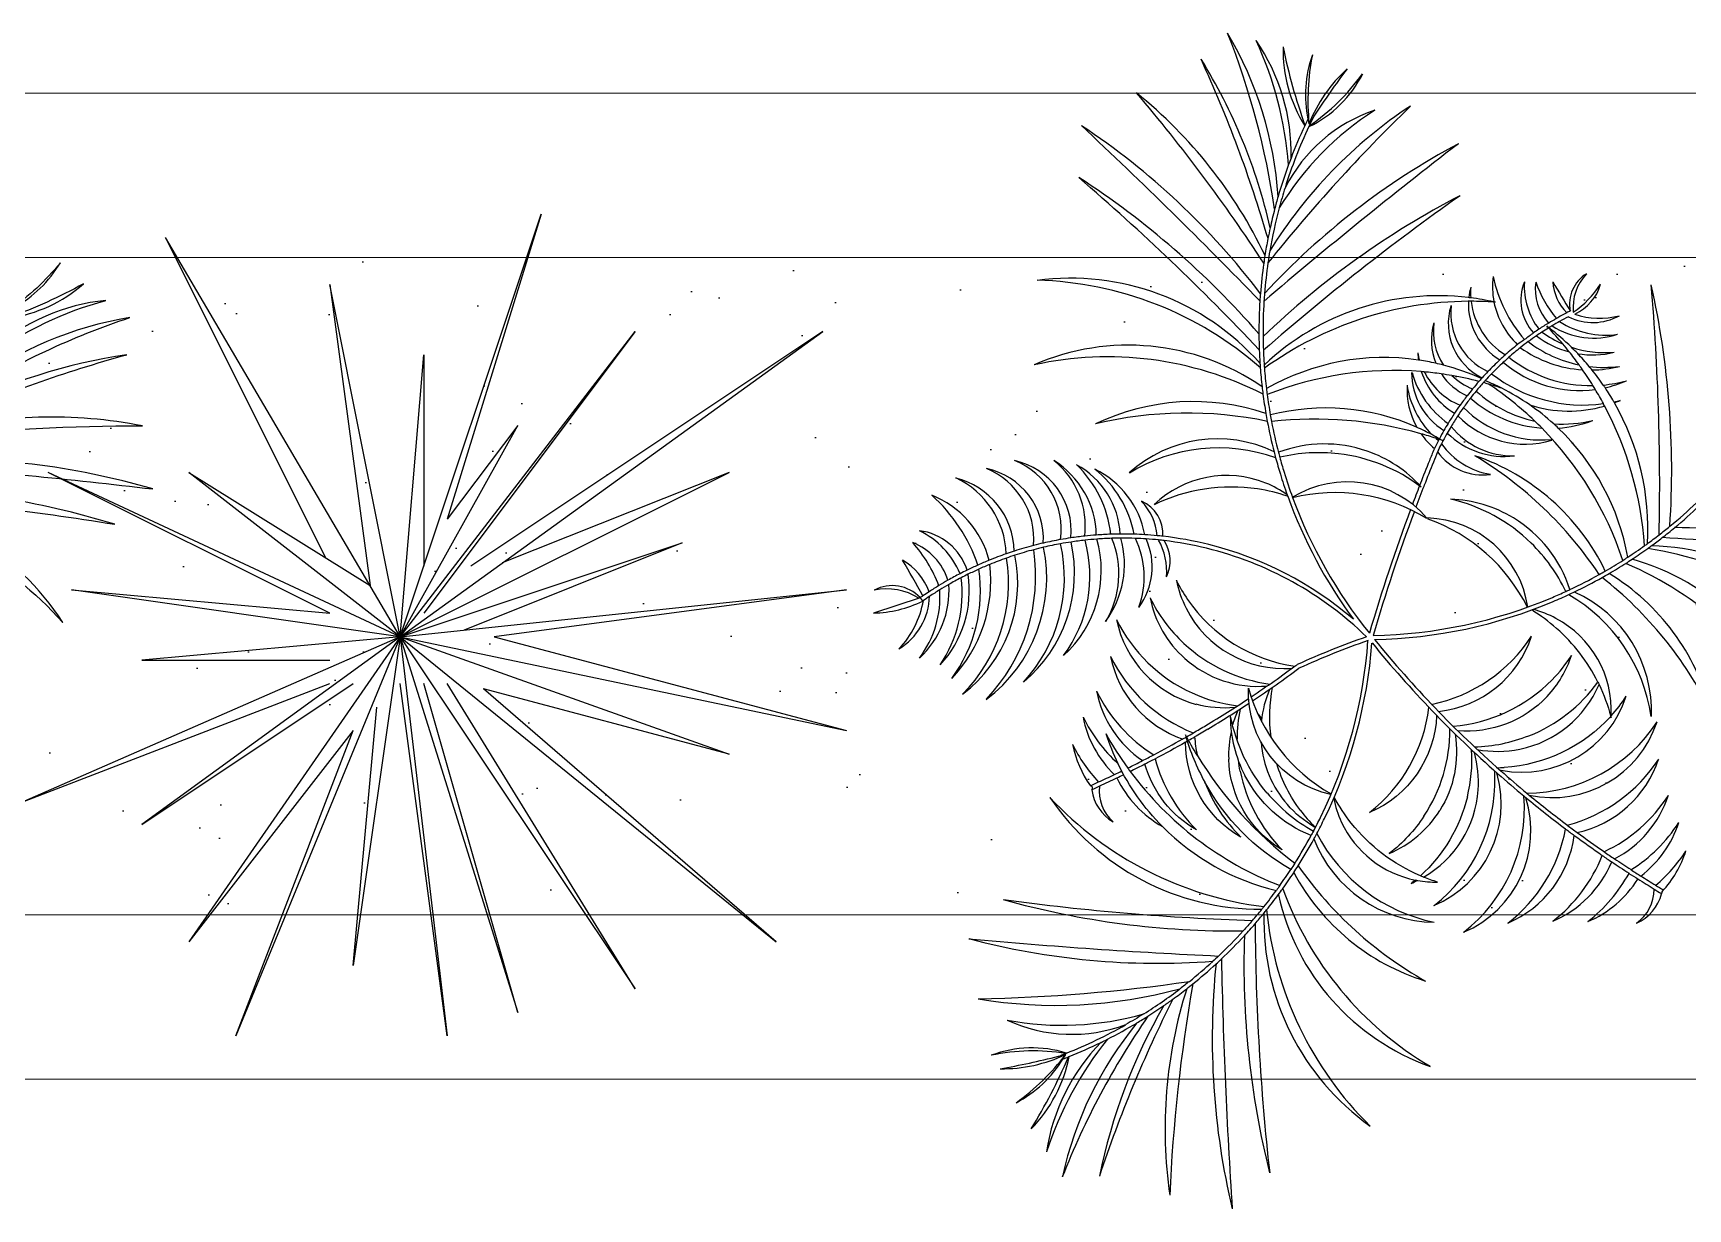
# Model space of a CAD drawing. Header units: millimetres. Extents: x 224.49 to 232.8, y 170.44 to 178.39.
# Drawn here: x 226.466 to 227.473, y 171.858 to 172.573 of the extents above; entities that cross this region are included whole.
import ezdxf

# ---------------------------------------------------------------- set-up
doc = ezdxf.new("R2010")
doc.units = ezdxf.units.MM
doc.layers.add('PRATO_erba', color=7, linetype='Continuous', true_color=0xa1c4ab)
doc.layers.add('PROIEZIONI', color=145, linetype='Continuous', lineweight=13)
doc.layers.add('VEGETAZIONE', color=94, linetype='Continuous')

msp = doc.modelspace()

# ---------------------------------------------------------------- hatches: boundary and pattern name
at = {"layer": 'PRATO_erba'}
h = msp.add_hatch(dxfattribs=at)
h.set_pattern_fill('AR-SAND', color=256, scale=0.003, angle=-90, style=0)
h.set_pattern_definition([(307.5, (224.75707, 172.43687), (0.146824, 0.0048), [0, -0.115824, 0, -0.12954, 0, -0.123825]), (277.5, (224.75707, 172.43687), (0.2150475, -0.134857), [0, -0.062484, 0, -0.104394, 0, -0.040005]), (237.5, (224.75707, 172.5306), (0.000431, -0.2372977), [0, -0.0381, 0, -0.13716, 0, -0.17907]), (227.5, (224.75707, 172.5306), (0.066879, -0.229067), [0, -0.01905, 0, -0.089916, 0, -0.10287])])
h.paths.add_polyline_path([(229.7871, 172.0369), (229.7871, 172.4369), (224.7571, 172.4369), (224.7571, 172.0369)])

# ---------------------------------------------------------------- linework, layer by layer
at = {"layer": 'PROIEZIONI'}
for p, q in [((224.6571, 172.5369), (229.8871, 172.5369)), ((224.7571, 172.4369), (229.7871, 172.4369)), ((224.7571, 172.0369), (229.7871, 172.0369)), ((224.6571, 171.9369), (229.8871, 171.9369))]:
    msp.add_line(p, q, dxfattribs=at)
at = {"layer": 'VEGETAZIONE'}
for p, q in [((226.6894, 172.2061), (226.7751, 172.4633)), ((226.7751, 172.4633), (226.7179, 172.2776)), ((226.6894, 172.2061), (226.5465, 172.449)), ((226.5465, 172.449), (226.6439, 172.2542)), ((226.6894, 172.2061), (226.6465, 172.4204)), ((226.6465, 172.4204), (226.6711, 172.2372)), ((226.6894, 172.2061), (226.9465, 172.3919)), ((226.6894, 172.2061), (226.8322, 172.3919)), ((226.8322, 172.3919), (226.7037, 172.2204)), ((226.9465, 172.3919), (226.7322, 172.249)), ((226.6894, 172.2061), (226.7037, 172.3776)), ((226.7037, 172.3776), (226.7037, 172.249)), ((226.6894, 172.2061), (226.7608, 172.3347)), ((226.7608, 172.3347), (226.7179, 172.2776)), ((227.3183, 172.3203), (227.3183, 172.3203)), ((227.3237, 172.3254), (227.3236, 172.3252)), ((226.6894, 172.2061), (226.4751, 172.3061)), ((226.4751, 172.3061), (226.4751, 172.3061)), ((226.6465, 172.2204), (226.4751, 172.3061)), ((226.6894, 172.2061), (226.5608, 172.3061)), ((226.5608, 172.3061), (226.6711, 172.2372)), ((226.6894, 172.2061), (226.8894, 172.3061)), ((226.8894, 172.3061), (226.7514, 172.251)), ((227.3099, 172.2992), (227.3098, 172.2988)), ((227.3123, 172.2983), (227.3121, 172.2979)), ((227.3142, 172.2783), (227.3147, 172.2777)), ((226.6894, 172.2061), (226.8608, 172.2633)), ((226.8608, 172.2633), (226.7282, 172.2102)), ((226.6894, 172.2061), (226.4893, 172.2347)), ((226.4893, 172.2347), (226.6465, 172.2204)), ((226.6894, 172.2061), (226.9608, 172.2347)), ((226.9608, 172.2347), (226.7465, 172.2061)), ((227.0056, 172.2298), (226.9773, 172.2205)), ((226.6894, 172.2061), (226.4608, 172.1061)), ((226.6894, 172.2061), (226.5322, 172.1918)), ((226.6894, 172.2061), (226.5322, 172.0918)), ((226.6894, 172.2061), (226.5608, 172.0204)), ((226.6894, 172.2061), (226.5894, 171.9632)), ((226.6894, 172.2061), (226.6608, 172.0061)), ((226.6894, 172.2061), (226.918, 172.0204)), ((226.6894, 172.2061), (226.8894, 172.1347)), ((226.6894, 172.2061), (226.7608, 171.9775)), ((226.6894, 172.2061), (226.9608, 172.149)), ((226.6894, 172.2061), (226.8322, 171.9918)), ((226.6894, 172.2061), (226.7179, 171.9632)), ((226.7465, 172.2061), (226.9608, 172.149)), ((226.5322, 172.1918), (226.6465, 172.1918)), ((227.2347, 172.189), (227.2349, 172.1891)), ((226.4608, 172.1061), (226.6465, 172.1776)), ((226.5322, 172.0918), (226.6608, 172.1776)), ((226.7179, 171.9632), (226.6894, 172.1776)), ((226.7608, 171.9775), (226.7037, 172.1776)), ((226.8322, 171.9918), (226.7179, 172.1776)), ((226.8894, 172.1347), (226.74, 172.1745)), ((226.918, 172.0204), (226.74, 172.1745)), ((226.6608, 172.0061), (226.6751, 172.1633)), ((226.6608, 172.149), (226.5608, 172.0204)), ((226.5894, 171.9632), (226.6608, 172.149))]:
    msp.add_line(p, q, dxfattribs=at)
for points in [[(226.4544, 172.4065, 0.137026), (226.4826, 172.4337, -0.07322), (226.4517, 172.4051, 0.11371)], [(226.4515, 172.4, 0.144632), (226.4966, 172.4208, -0.03724), (226.4516, 172.4004, 0.005673)], [(226.4397, 172.3772, -0.090095), (226.5102, 172.4107, 0.156383), (226.4418, 172.381, 0.018041)], [(226.4244, 172.3534, -0.057239), (226.5248, 172.4003, 0.118477), (226.4289, 172.3599, 0.017265)], [(226.4133, 172.3387, -0.036883), (226.5231, 172.3777, 0.081452), (226.4174, 172.344, 0.009879)], [(226.4034, 172.3271, -0.031946), (226.5326, 172.3344, 0.11194), (226.4065, 172.3307, 0.008888)], [(226.3873, 172.3106, -0.011876), (226.5388, 172.296, 0.083846), (226.3905, 172.3137, 0.015718)], [(226.3648, 172.2913, -0.026555), (226.5157, 172.2745, 0.070199), (226.3724, 172.2973, 0.016905)], [(226.356, 172.2847, -0.175168), (226.484, 172.2148, 0.249628), (226.3582, 172.2862, 0.007062)], [(227.3298, 172.1517, 0.179749), (227.39, 172.1799, -0.347789)], [(227.1711, 172.1719, 0.075374), (227.1986, 172.1641, 0.251822)], [(227.2555, 172.1101, -0.363818), (227.2053, 172.1749, 0.196473), (227.2556, 172.1105, 0.196473)], [(227.3871, 172.1698, -0.229229), (227.3326, 172.1489)], [(227.3704, 172.1377, 0.246361), (227.4186, 172.1771, -0.048035), (227.4257, 172.1576, -0.195329), (227.3609, 172.1266, 0.032147)], [(227.4179, 172.1785, -0.003736), (227.4186, 172.1771, 0.294809)], [(227.197, 172.163, -0.088667), (227.1735, 172.165, 0.251822)], [(227.3198, 172.1582, -0.290683), (227.2789, 172.0991, 0.200061), (227.3151, 172.163, 0.204545)], [(227.1806, 172.1499, -0.003436), (227.1726, 172.1451, 0.029333), (227.1741, 172.1341, 0.094066), (227.2336, 172.0683, 0.016631), (227.2434, 172.0851, -0.1786)], [(227.2168, 172.1109, -0.129352), (227.1945, 172.1578, 0.431375), (227.1943, 172.1576, 0.119795), (227.2032, 172.1216)], [(227.3121, 172.0969, 0.148044), (227.3279, 172.1499, 0.236606)], [(227.4257, 172.1576, -0.001903), (227.4259, 172.1568, 0.004287), (227.426, 172.1579, 0.359478)], [(227.1334, 172.1241, 0.140523), (227.2244, 172.0547, 0.010124), (227.2311, 172.0645, -0.138829), (227.1788, 172.1176, 0.106077), (227.2008, 172.0841, -0.267567), (227.167, 172.1419, -0.007749), (227.1486, 172.1318, 0.133418), (227.1737, 172.0886, -0.197101), (227.1424, 172.1286, -0.003808), (227.1332, 172.124)], [(227.1654, 172.1439, 0.000772), (227.1672, 172.1449), (227.1674, 172.1451)], [(227.1741, 172.1341, -0.014945), (227.167, 172.1464, 0.056899), (227.1788, 172.1176, 0.197286)], [(227.1948, 172.1483, 0.062421), (227.1933, 172.1317, -0.163076)], [(227.213, 172.1419, 0.160202), (227.229, 172.104, 0.366572)], [(227.331, 172.1469, -0.183268), (227.3217, 172.1003, 0.232701)], [(227.3428, 172.1391, 0.089256), (227.3759, 172.1459, 0.239259)], [(227.153, 172.0906, -0.082287), (227.1259, 172.129, 0.030096)], [(227.1409, 172.1307, 0.002878), (227.1478, 172.1343)], [(227.2003, 172.1243, 0.144874), (227.2258, 172.0764, -0.254884), (227.1933, 172.1317, -0.048866)], [(227.2003, 172.1243, -0.017782), (227.1992, 172.131)], [(227.2371, 172.1002, -0.086364), (227.2226, 172.1287)], [(227.3385, 172.1087, 0.075449), (227.3411, 172.1372, 0.232803)], [(227.3451, 172.113, 0.085229), (227.3428, 172.1356, 0.351414)], [(227.3445, 172.1375, 0.097476), (227.3704, 172.1377, 0.362473)], [(227.1319, 172.1262, 0.003081), (227.1334, 172.1241, 0.176085)], [(227.2434, 172.0851, -0.1786), (227.2032, 172.1216, -0.008554)], [(227.3549, 172.1246, -0.009368), (227.3551, 172.121, 0.377655)], [(227.3566, 172.1224, 0.003168), (227.3564, 172.1232, 0.391787)], [(227.3582, 172.125, 0.003602), (227.3592, 172.1248, -0.039649)], [(227.2167, 172.1111, 0.090284), (227.2449, 172.0878, 0.008097), (227.2492, 172.0962, -0.027842)], [(227.2679, 172.0927, -0.043602), (227.2575, 172.1084, 0.369533)], [(227.2618, 172.0935, 0.237435), (227.3069, 172.058, -0.008495), (227.3043, 172.056, 0.01585), (227.3082, 172.0578, 0.048298), (227.3204, 172.0568, -0.020925), (227.3119, 172.0598, 0.248521), (227.3451, 172.113, 0.02818)], [(227.3385, 172.1087, -0.14981), (227.3099, 172.0606, -0.124183), (227.2679, 172.0927, 0.098921)], [(227.3728, 172.1092, 0.000569), (227.374, 172.1082)], [(227.3746, 172.1109, 0.00072), (227.3761, 172.1097, 0.086941)], [(227.237, 172.1004, 0.035297), (227.2456, 172.0904, -0.366572), (227.2455, 172.0903, -0.08219), (227.229, 172.104, -0.031169)], [(227.2572, 172.1076, 0.058472), (227.2618, 172.0935, -0.020925)], [(227.3121, 172.0969, -0.081837), (227.291, 172.0742, 0.153952), (227.3217, 172.1003, 0.041473)], [(227.3983, 172.0891, 0.002406), (227.4035, 172.0852)], [(227.3993, 172.0914, 0.002758), (227.4053, 172.087, 0.086941)], [(227.2449, 172.0878, -0.002616), (227.2434, 172.0851)], [(227.2452, 172.0831, 0.003177), (227.247, 172.0864, 0.040866)], [(227.2336, 172.0683, -0.003885), (227.2311, 172.0645)], [(227.4205, 172.073, 0.002559), (227.4263, 172.0691)], [(227.4216, 172.0753, 0.002878), (227.428, 172.071, 0.086941)], [(227.2329, 172.0626, 0.004157), (227.2356, 172.0667, 0.040866)], [(227.3069, 172.058, 0.005309), (227.3082, 172.0578, -0.020925)], [(227.3119, 172.0598, -0.005146), (227.3099, 172.0606, 0.369533)], [(227.4368, 172.0621, 0.00239), (227.4423, 172.0587)], [(227.4381, 172.0643, 0.002622), (227.444, 172.0605, 0.086941)], [(227.2244, 172.0547, -0.003104), (227.2223, 172.0517)], [(227.2235, 172.0491, 0.003859), (227.2262, 172.0528, 0.040866)], [(227.4521, 172.0525, 0.001961), (227.4566, 172.0498)], [(227.453, 172.0549, 0.00206), (227.4578, 172.052, 0.086941)], [(227.2148, 172.0419, -0.001743), (227.2135, 172.0403)], [(227.2147, 172.0378, 0.002276), (227.2164, 172.0399, 0.040866)], [(227.2077, 172.0334, -0.007125), (227.2022, 172.0272)], [(227.2029, 172.0242, 0.008209), (227.2094, 172.0314, 0.040866)], [(227.1871, 172.0118, -0.004048), (227.1836, 172.0086)], [(227.1856, 172.007, 0.003791), (227.1889, 172.01, 0.040866)], [(227.1694, 171.9964, -0.006188), (227.1637, 171.9919)], [(227.1678, 171.9919, 0.004036), (227.1715, 171.9949, 0.040866)], [(227.1539, 171.9817, 0.005709), (227.1594, 171.9856, 0.040866)], [(227.1416, 171.9766, -0.010919), (227.1307, 171.9701)], [(227.1374, 171.9711, 0.006714), (227.1442, 171.9752, 0.040866)], [(227.1157, 171.9593, 0.003648), (227.1196, 171.9612, 0.040866)], [(227.0946, 171.9527, -0.000462), (227.0941, 171.9525)], [(227.0958, 171.9505, 0.000378), (227.0962, 171.9507, 0.040866)]]:
    msp.add_lwpolyline(points, format="xyb", dxfattribs=at)
for centre, radius, start, end in [((227.0011, 172.4598), 0.2227, 3.651, 30.678), ((226.7407, 172.3953), 0.4858, 8.4065, 21.5106), ((227.1092, 172.5001), 0.1221, 358.7158, 34.2682), ((227.012, 172.477), 0.2183, 4.2903, 24.883), ((227.3142, 172.5632), 0.0878, 178.8388, 211.7576), ((227.552, 172.6304), 0.3321, 191.3683, 199.8991), ((226.8847, 172.3779), 0.3427, 13.0034, 31.6298), ((226.4576, 172.2271), 0.7912, 16.2373, 24.6864), ((227.3129, 172.5357), 0.0729, 160.3907, 191.6781), ((227.3862, 172.5322), 0.1447, 168.8265, 185.5774), ((227.3267, 172.4844), 0.091, 132.3526, 158.3015), ((227.6929, 172.2311), 0.5344, 143.1361, 146.9078), ((227.211, 172.5807), 0.0714, 295.9101, 333.3533), ((227.173, 172.6202), 0.1243, 303.8983, 324.8954), ((226.9581, 172.3151), 0.2852, 25.5341, 51.0825), ((226.3655, 171.8796), 1.0138, 33.1086, 40.4276), ((228.0092, 171.8007), 1.0138, 134.0824, 141.3699), ((227.461, 172.291), 0.2852, 123.4275, 148.309), ((227.3794, 172.3734), 0.1813, 122.4221, 148.9238), ((227.312, 172.437), 0.0943, 108.403, 153.334), ((227.507, 172.3918), 0.2953, 154.0524, 154.8289), ((227.3129, 172.5357), 0.0729, 191.6781, 194.0132), ((227.6929, 172.2311), 0.5344, 146.9078, 147.518), ((227.507, 172.3918), 0.2928, 153.3996, 154.672), ((226.8555, 172.1437), 0.4484, 37.203, 56.3743), ((224.9117, 170.1793), 3.2048, 44.1209, 46.8424), ((227.507, 172.3918), 0.2928, 154.7778, 162.6046), ((227.507, 172.3918), 0.2953, 154.9155, 159.0497), ((227.507, 172.3918), 0.2953, 154.8289, 154.9155), ((227.507, 172.3918), 0.2928, 154.672, 154.7778), ((229.2914, 169.9693), 3.2048, 127.6676, 130.3884), ((227.5445, 172.1107), 0.4484, 118.1357, 137.2583), ((227.507, 172.3918), 0.2953, 159.8858, 163.8423), ((227.507, 172.3918), 0.2953, 159.0497, 159.8858), ((226.8199, 172.0496), 0.5193, 41.0184, 57.0804), ((226.1711, 171.4002), 1.4299, 43.2926, 49.3771), ((227.5732, 172.0135), 0.5193, 117.4296, 133.7296), ((228.1569, 171.305), 1.4299, 125.1329, 131.2295), ((227.507, 172.3918), 0.2953, 163.8423, 165.381), ((227.507, 172.3918), 0.2928, 162.6046, 165.107), ((227.507, 172.3918), 0.2928, 165.107, 170.3621), ((227.507, 172.3918), 0.2953, 165.381, 167.6451), ((227.507, 172.3918), 0.2953, 167.6451, 168.9536), ((227.507, 172.3918), 0.2953, 168.9536, 170.9904), ((227.507, 172.3918), 0.2928, 170.3621, 171.7804), ((227.507, 172.3918), 0.2953, 171.9154, 175.5173), ((227.507, 172.3918), 0.2953, 170.9904, 171.9154), ((227.507, 172.3918), 0.2928, 171.7804, 175.4452), ((227.0971, 172.2703), 0.154, 41.5229, 97.5876), ((227.071, 172.2085), 0.2146, 48.7225, 88.465), ((227.4029, 172.4189), 0.0491, 172.4715, 190.674), ((227.4388, 172.4435), 0.0866, 192.0833, 220.7471), ((227.4005, 172.4109), 0.0295, 157.901, 222.3841), ((227.4159, 172.4194), 0.0428, 176.6305, 217.6985), ((227.4105, 172.4178), 0.0307, 172.3804, 222.7495), ((227.4481, 172.4457), 0.072, 199.256, 219.6479), ((230.795, 174.453), 3.9643, 210.818, 211.1188), ((227.42, 172.424), 0.0296, 183.7009, 224.7466), ((227.4223, 172.4086), 0.0216, 121.5261, 191.6155), ((227.4324, 172.4065), 0.0296, 136.3267, 185.7028), ((227.3691, 172.453), 0.0599, 304.3767, 327.1816), ((227.3921, 172.4284), 0.0285, 294.4963, 344.0527), ((227.507, 172.3918), 0.2953, 176.3862, 180.2601), ((227.507, 172.3918), 0.2953, 175.5173, 176.3862), ((227.507, 172.3918), 0.2928, 176.3729, 180.592), ((227.507, 172.3918), 0.2928, 175.4452, 176.3729), ((227.3208, 172.2596), 0.154, 83.1023, 133.4274), ((227.3408, 172.1956), 0.2146, 90.4603, 125.8761), ((227.3784, 172.4084), 0.0393, 177.533, 239.2506), ((227.3408, 172.1956), 0.2146, 90.0324, 90.4603), ((227.3784, 172.4084), 0.0393, 164.5686, 174.0632), ((227.3208, 172.2596), 0.154, 82.6491, 83.1023), ((227.385, 172.4156), 0.0446, 175.8014, 184.2253), ((227.3208, 172.2596), 0.154, 77.3186, 82.6491), ((227.3408, 172.1956), 0.2146, 86.3142, 90.0324), ((227.385, 172.4156), 0.0446, 187.0891, 238.4415), ((226.9435, 172.3073), 0.5193, 356.2551, 12.5551), ((226.0256, 172.2992), 1.4299, 358.7552, 4.8517), ((227.3635, 172.3966), 0.0366, 162.4645, 244.0621), ((227.3675, 172.4029), 0.0391, 173.1659, 245.0875), ((227.3208, 172.2596), 0.154, 76.9224, 77.3186), ((227.4026, 172.4194), 0.0489, 191.5428, 226.7221), ((227.3408, 172.1956), 0.2146, 86.045, 86.3142), ((227.5276, 172.1591), 0.2759, 117.7778, 119.2789), ((227.4817, 172.2419), 0.1787, 117.2134, 119.1685), ((227.4328, 172.3369), 0.0745, 115.176, 117.0579), ((227.4149, 172.4304), 0.0331, 243.3645, 299.0149), ((227.4012, 172.4042), 0, 64.0795, 64.0795), ((227.419, 172.4482), 0.0483, 251.6979, 284.256), ((227.507, 172.3918), 0.2953, 180.2601, 182.1415), ((227.3534, 172.3863), 0.0368, 163.2096, 202.03), ((227.3555, 172.392), 0.0377, 172.3371, 213.0671), ((227.5075, 172.2097), 0.2223, 125.3871, 127.1353), ((227.4817, 172.2419), 0.1812, 123.3718, 124.641), ((227.4817, 172.2419), 0.1787, 123.1894, 124.4543), ((227.4817, 172.2419), 0.1812, 121.151, 123.3718), ((227.4817, 172.2419), 0.1787, 121.6886, 123.1894), ((227.4221, 172.4436), 0.0646, 233.7989, 246.7422), ((227.2943, 172.272), 0.154, 52.4762, 53.0623), ((227.2323, 172.2462), 0.2146, 43.5384, 43.9397), ((227.2323, 172.2462), 0.2146, 40.0501, 43.5384), ((227.4817, 172.2419), 0.1812, 119.4481, 121.151), ((227.4817, 172.2419), 0.1787, 120.8691, 121.6075), ((227.2943, 172.272), 0.154, 45.7427, 52.4762), ((227.4817, 172.2419), 0.1787, 119.1685, 120.8691), ((227.4154, 172.4346), 0.0468, 237.1626, 288.0906), ((227.4226, 172.4409), 0.0513, 236.8987, 278.126), ((227.1322, 172.2396), 0.1439, 55.5421, 113.4524), ((227.507, 172.3918), 0.2953, 182.1415, 183.7599), ((227.507, 172.3918), 0.2928, 180.592, 182.2248), ((227.507, 172.3918), 0.2928, 182.2248, 183.9837), ((227.4913, 172.2307), 0.196, 128.6099, 131.435), ((227.4817, 172.2419), 0.1787, 128.3996, 131.3077), ((227.447, 172.2841), 0.1266, 125.6415, 128.0232), ((227.4817, 172.2419), 0.1787, 126.4286, 128.3996), ((227.4131, 172.4412), 0.0728, 234.4251, 266.4472), ((227.4817, 172.2419), 0.1787, 124.4543, 126.4286), ((227.4215, 172.4451), 0.0751, 232.2833, 258.3918), ((227.4146, 172.4331), 0.0555, 232.2189, 255.2084), ((227.2323, 172.2462), 0.2146, 38.4101, 40.0501), ((227.4221, 172.4436), 0.0646, 251.6569, 275.0735), ((227.2943, 172.272), 0.154, 43.7054, 45.7427), ((227.1197, 172.1688), 0.2076, 62.9193, 102.4422), ((227.507, 172.3918), 0.2953, 183.7599, 184.2817), ((227.507, 172.3918), 0.2928, 183.9837, 184.3833), ((227.2877, 172.2321), 0.1439, 81.5834, 119.7233), ((227.3506, 172.3857), 0.0428, 189.3135, 195.2926), ((227.3545, 172.381), 0.0462, 182.7415, 188.0771), ((227.2877, 172.2321), 0.1439, 81.3636, 81.5834), ((227.2877, 172.2321), 0.1439, 77.3349, 81.3636), ((227.2877, 172.2321), 0.1439, 75.4311, 77.3349), ((227.2877, 172.2321), 0.1439, 65.625, 75.4311), ((227.4817, 172.2419), 0.1812, 132.9259, 136.1648), ((227.4817, 172.2419), 0.1787, 132.7579, 135.9772), ((227.4817, 172.2419), 0.1812, 131.5066, 132.9259), ((227.4817, 172.2419), 0.1787, 131.3077, 132.7579), ((227.4068, 172.4272), 0.0713, 229.403, 277.6499), ((227.4135, 172.4391), 0.0802, 231.6858, 271.0051), ((227.2323, 172.2462), 0.2146, 35.7523, 38.4101), ((227.4146, 172.4331), 0.0555, 260.6527, 283.7734), ((227.2943, 172.272), 0.154, 39.7957, 43.7054), ((227.2323, 172.2462), 0.2146, 34.761, 35.7523), ((227.4215, 172.4451), 0.0751, 263.1429, 277.2078), ((227.2943, 172.272), 0.154, 38.7567, 39.7957), ((227.4131, 172.4412), 0.0728, 270.9888, 284.2105), ((227.507, 172.3918), 0.2953, 184.2817, 186.5247), ((227.507, 172.3918), 0.2928, 184.3833, 186.8052), ((227.2934, 172.1605), 0.2076, 85.2836, 111.6553), ((227.3457, 172.3667), 0.0411, 179.713, 238.5373), ((227.3047, 172.3669), 0.0000689, 4.3757, 169.4829), ((227.3588, 172.3819), 0.056, 195.5453, 235.1857), ((227.3544, 172.3818), 0.0462, 198.0976, 239.2003), ((227.2934, 172.1605), 0.2076, 84.7959, 85.2836), ((227.2934, 172.1605), 0.2076, 81.9084, 84.7959), ((227.3505, 172.3865), 0.0428, 206.6783, 247.4483), ((227.3534, 172.3863), 0.0368, 213.3864, 245.8851), ((227.2934, 172.1605), 0.2076, 80.1038, 81.9084), ((227.2934, 172.1605), 0.2076, 75.453, 80.1038), ((227.3555, 172.392), 0.0377, 225.5729, 248.513), ((227.4817, 172.2419), 0.1812, 138.7175, 140.6196), ((227.4817, 172.2419), 0.1787, 138.3166, 140.5028), ((227.4817, 172.2419), 0.1812, 137.9914, 138.7175), ((227.4817, 172.2419), 0.1812, 137.7863, 137.9914), ((227.4817, 172.2419), 0.1812, 136.1648, 137.7863), ((227.4817, 172.2419), 0.1787, 137.7908, 138.3166), ((227.2934, 172.1605), 0.2076, 73.7717, 74.6757), ((227.4817, 172.2419), 0.1787, 135.9772, 137.7908), ((227.2945, 172.2289), 0.1439, 63.1622, 67.5873), ((227.236, 172.1873), 0.2076, 46.2481, 56.213), ((227.2934, 172.1605), 0.2076, 71.4451, 73.7717), ((227.409, 172.4384), 0.0913, 232.3912, 277.6991), ((227.2323, 172.2462), 0.2146, 31.6912, 34.761), ((227.2943, 172.272), 0.154, 34.5213, 38.7567), ((227.4135, 172.4391), 0.0802, 275.4885, 285.7577), ((227.4068, 172.4272), 0.0713, 282.5063, 293.5338), ((227.507, 172.3918), 0.2953, 186.5247, 187.4091), ((227.507, 172.3918), 0.2953, 187.4091, 189.718), ((227.507, 172.3918), 0.2928, 186.8052, 187.5167), ((227.507, 172.3918), 0.2928, 187.5167, 189.9559), ((227.3486, 172.3565), 0.0468, 176.7711, 209.1481), ((227.3563, 172.3678), 0.0552, 189.1146, 224.5422), ((227.4817, 172.2419), 0.1812, 142.3078, 144.5725), ((227.4817, 172.2419), 0.1787, 142.234, 144.5429), ((227.4817, 172.2419), 0.1812, 140.6196, 142.3078), ((227.4817, 172.2419), 0.1787, 140.5028, 142.234), ((227.3888, 172.4057), 0.0728, 228.3561, 265.9903), ((227.3962, 172.4137), 0.0782, 228.0066, 257.7301), ((227.2945, 172.2289), 0.1439, 55.2862, 63.1622), ((227.2323, 172.2462), 0.2146, 30.9742, 31.6912), ((227.2323, 172.2462), 0.2146, 28.315, 30.9742), ((227.2943, 172.272), 0.154, 33.8055, 34.5213), ((227.2943, 172.272), 0.154, 30.028, 33.8055), ((227.409, 172.4384), 0.0913, 281.7655, 284.3577), ((227.4004, 172.4212), 0.0778, 290.7063, 293.646), ((227.1719, 172.2123), 0.1369, 71.2352, 115.8031), ((227.168, 172.1044), 0.2378, 78.1464, 103.5434), ((227.507, 172.3918), 0.2953, 189.718, 190.6708), ((227.2523, 172.2084), 0.1369, 66.1483, 104.2219), ((227.507, 172.3918), 0.2928, 189.9559, 190.7917), ((227.4817, 172.2419), 0.1812, 146.4372, 148.7646), ((227.4817, 172.2419), 0.1787, 146.4984, 148.9474), ((227.4817, 172.2419), 0.1812, 144.5725, 146.4372), ((227.4817, 172.2419), 0.1787, 144.5429, 146.4984), ((227.3737, 172.3806), 0.0573, 224.3775, 286.4674), ((227.3836, 172.3925), 0.0667, 224.7318, 275.1296), ((227.2945, 172.2289), 0.1439, 47.8704, 55.2862), ((227.4004, 172.4212), 0.0778, 252.0564, 286.0934), ((227.2323, 172.2462), 0.2146, 27.8751, 28.315), ((227.2323, 172.2462), 0.2146, 4.1086, 27.8751), ((227.2943, 172.272), 0.154, 29.7822, 30.028), ((227.2943, 172.272), 0.154, 356.5573, 29.7822), ((227.507, 172.3918), 0.2953, 190.6708, 194.3542), ((227.2459, 172.1007), 0.2378, 74.2941, 96.3883), ((227.507, 172.3918), 0.2928, 190.7917, 194.5381), ((227.2523, 172.2084), 0.1369, 61.8136, 66.1483), ((227.4817, 172.2419), 0.1812, 150.3214, 152.1455), ((227.4817, 172.2419), 0.1787, 150.447, 152.1648), ((227.4817, 172.2419), 0.1812, 148.7646, 150.3214), ((227.4817, 172.2419), 0.1787, 148.9474, 150.447), ((227.3611, 172.3656), 0.0498, 225.6347, 276.9752), ((227.3658, 172.3638), 0.0476, 218.6491, 271.5678), ((227.236, 172.1873), 0.2076, 44.6217, 46.2481), ((227.236, 172.1873), 0.2076, 18.3294, 44.6217), ((227.3962, 172.4137), 0.0782, 266.2401, 283.7247), ((227.2945, 172.2289), 0.1439, 46.3908, 47.8704), ((227.3888, 172.4057), 0.0728, 273.8825, 290.8369), ((227.2945, 172.2289), 0.1439, 10.2614, 46.3908), ((227.1864, 172.2471), 0.0794, 64.1983, 132.3952), ((227.187, 172.2179), 0.1031, 70.1896, 121.6297), ((227.2516, 172.244), 0.0794, 70.9829, 110.5989), ((227.3486, 172.3565), 0.0468, 215.0831, 230.0132), ((227.2459, 172.1007), 0.2378, 71.981, 74.2941), ((228.38, 171.8839), 1.1479, 157.6577, 158.0388), ((227.2523, 172.2084), 0.1369, 59.6473, 61.8136), ((227.4817, 172.2419), 0.1812, 154.267, 154.363), ((227.4817, 172.2419), 0.1812, 152.5384, 154.267), ((227.2459, 172.1007), 0.2378, 71.5141, 71.981), ((227.3563, 172.3678), 0.0552, 228.0662, 230.1058), ((227.4817, 172.2419), 0.1787, 152.8361, 154.3514), ((227.4817, 172.2419), 0.1812, 152.2959, 152.5384), ((227.2459, 172.1007), 0.2378, 70.9666, 71.5141), ((227.2523, 172.2084), 0.1369, 58.7069, 59.6473), ((227.4817, 172.2419), 0.1787, 152.2318, 152.8361), ((227.3601, 172.3502), 0.0459, 215.6122, 260.5302), ((227.3894, 172.3256), 0.000524, 11.2006, 72.6526), ((227.0536, 172.2704), 0.0439, 354.5443, 77.5426), ((227.0466, 172.2715), 0.0449, 351.9168, 68.4151), ((227.0578, 172.2667), 0.055, 1.3016, 58.0107), ((227.0551, 172.2735), 0.051, 353.027, 51.4387), ((227.0764, 172.2659), 0.051, 2.9901, 61.4499), ((227.0522, 172.2607), 0.0698, 6.3964, 45.8301), ((227.507, 172.3918), 0.2953, 194.3542, 195.0823), ((227.507, 172.3918), 0.2953, 195.0823, 197.09), ((227.507, 172.3918), 0.2928, 194.5381, 195.1377), ((227.2482, 172.215), 0.1031, 83.3101, 103.3433), ((227.507, 172.3918), 0.2928, 195.1377, 196.9935), ((227.2482, 172.215), 0.1031, 52.8804, 83.3101), ((227.2516, 172.244), 0.0794, 42.1148, 70.9829), ((228.38, 171.8839), 1.1479, 158.0388, 158.7896), ((228.38, 171.8839), 1.1453, 158.0326, 158.7896), ((228.38, 171.8839), 1.1453, 157.6978, 158.0326), ((228.38, 171.8839), 1.1453, 157.6595, 157.6978), ((227.3479, 172.3389), 0.0343, 216.4505, 277.677), ((227.2206, 172.1124), 0.2378, 33.5964, 59.0181), ((227.2991, 172.1866), 0.1369, 25.7628, 71.2778), ((227.0161, 172.2572), 0.0468, 1.1953, 76.1837), ((227.0049, 172.2546), 0.0531, 2.0396, 64.9508), ((227.0371, 172.2658), 0.0435, 356.3608, 78.2877), ((227.0282, 172.2654), 0.0466, 355.3524, 67.5863), ((227.0875, 172.258), 0.0557, 10.4845, 63.9811), ((227.0711, 172.2566), 0.0657, 10.4322, 51.6376), ((227.1921, 172.2404), 0.0638, 68.0641, 133.7681), ((227.1921, 172.2404), 0.0638, 54.6786, 68.0641), ((227.507, 172.3918), 0.2953, 197.09, 199.6557), ((227.507, 172.3918), 0.2928, 196.9935, 200.1606), ((227.2656, 172.2366), 0.0638, 40.7419, 121.5966), ((226.991, 172.2379), 0.0585, 14.5418, 68.2807), ((226.9441, 172.2165), 0.1022, 18.9542, 47.8705), ((227.1949, 172.1892), 0.108, 81.4835, 115.7736), ((227.1949, 172.1892), 0.108, 71.4971, 81.4835), ((227.507, 172.3918), 0.2953, 199.6557, 199.824), ((227.507, 172.3918), 0.2953, 199.824, 216.3605), ((227.2578, 172.1858), 0.108, 58.7364, 103.7146), ((227.507, 172.3918), 0.2928, 200.1606, 200.1788), ((227.507, 172.3918), 0.2928, 200.1788, 218.8194), ((228.38, 171.8839), 1.1479, 158.8552, 159.4623), ((228.38, 171.8839), 1.1453, 158.8108, 159.5055), ((228.38, 171.8839), 1.1479, 158.8108, 158.842), ((227.3053, 172.1893), 0.1031, 45.738, 77.1043), ((227.3253, 172.2105), 0.0794, 58.7327, 87.8699), ((227.1317, 172.2687), 0.0216, 356.1607, 66.6933), ((227.1173, 172.2654), 0.0325, 3.784, 45.1514), ((228.38, 171.8839), 1.1479, 159.6265, 163.5874), ((228.38, 171.8839), 1.1453, 159.6387, 163.6218), ((227.2759, 172.4996), 0.2928, 309.3927, 313.6118), ((227.2759, 172.4996), 0.2953, 309.7245, 313.5985), ((227.0008, 172.2358), 0.0351, 17.9721, 82.8512), ((226.9829, 172.2247), 0.051, 22.783, 64.1217), ((227.3122, 172.2146), 0.0638, 8.6993, 88.2029), ((227.2783, 172.176), 0.108, 26.4514, 70.328), ((227.3253, 172.2105), 0.0794, 17.8956, 58.7327), ((227.2759, 172.4996), 0.2928, 307.7599, 309.3927), ((227.2759, 172.4996), 0.2953, 307.8432, 309.7245), ((227.4552, 171.7533), 0.5193, 72.9042, 88.9663), ((226.9876, 172.2294), 0.0366, 17.6186, 68.3718), ((226.9369, 172.2065), 0.0858, 20.9414, 41.4962), ((226.99, 172.2418), 0.0926, 307.1062, 11.6371), ((227.129, 172.0531), 0.2155, 104.6095, 107.8452), ((227.0128, 172.2449), 0.0867, 309.9153, 12.5552), ((227.0003, 172.2419), 0.0931, 317.0275, 12.8935), ((227.129, 172.0531), 0.2155, 102.9847, 104.6095), ((227.129, 172.0531), 0.213, 103.0973, 104.7678), ((227.129, 172.0531), 0.2155, 100.1534, 102.9847), ((227.129, 172.0531), 0.213, 100.2523, 103.0973), ((227.129, 172.0531), 0.2155, 98.46, 100.1534), ((227.129, 172.0531), 0.213, 98.5227, 100.2523), ((227.0462, 172.2464), 0.0696, 312.106, 15.9422), ((227.0278, 172.2431), 0.0811, 323.3949, 15.5451), ((227.129, 172.0531), 0.2155, 96.1945, 98.46), ((227.129, 172.0531), 0.213, 96.2198, 98.5227), ((227.129, 172.0531), 0.2155, 94.3182, 96.1945), ((227.129, 172.0531), 0.213, 94.267, 96.2198), ((227.129, 172.0531), 0.2155, 91.9825, 94.3182), ((227.129, 172.0531), 0.213, 91.8288, 94.267), ((227.0706, 172.2504), 0.0593, 323.777, 15.3576), ((227.0698, 172.2444), 0.0567, 329.1844, 22.3619), ((227.129, 172.0531), 0.2155, 90.4278, 91.9825), ((227.129, 172.0531), 0.213, 90.3224, 91.8288), ((227.129, 172.0531), 0.2155, 88.1998, 90.4278), ((227.129, 172.0531), 0.213, 87.9495, 90.3224), ((227.129, 172.0531), 0.2155, 86.4692, 88.1998), ((227.0873, 172.2425), 0.0546, 340.222, 25.4233), ((227.129, 172.0531), 0.213, 86.1981, 87.9495), ((227.106, 172.2485), 0.0408, 323.0752, 24.7658), ((227.129, 172.0531), 0.2155, 84.468, 86.4692), ((227.129, 172.0531), 0.213, 84.1682, 86.1981), ((227.129, 172.0531), 0.2155, 83.5367, 84.468), ((227.1176, 172.2461), 0.038, 354.6456, 29.7367), ((227.129, 172.0531), 0.213, 83.2341, 84.1682), ((227.129, 172.0531), 0.2155, 75.9983, 83.5367), ((227.1349, 172.2523), 0.0228, 334.6544, 32.5777), ((227.129, 172.0531), 0.213, 76.1834, 83.2341), ((227.129, 172.0531), 0.213, 45.9272, 76.1834), ((227.129, 172.0531), 0.2155, 49.3961, 75.9983), ((227.3053, 172.1893), 0.1031, 25.5055, 45.738), ((227.2759, 172.4996), 0.2928, 303.1795, 305.6014), ((227.2759, 172.4996), 0.2953, 303.46, 305.703), ((227.2759, 172.4996), 0.2928, 305.6014, 306.001), ((227.2759, 172.4996), 0.2928, 306.001, 307.7599), ((227.2759, 172.4996), 0.2953, 305.703, 306.2247), ((227.4156, 172.0477), 0.2146, 41.5197, 81.2622), ((227.2759, 172.4996), 0.2953, 306.2247, 307.8432), ((227.4463, 172.1075), 0.154, 32.3971, 88.4618), ((227.3745, 170.8389), 1.4299, 80.6076, 86.6921), ((226.9774, 172.2215), 0.0357, 19.5021, 60.6586), ((222.9051, 169.8977), 4.7194, 29.6305, 29.9342), ((226.9619, 172.2403), 0.0867, 316.5417, 6.4921), ((226.9801, 172.2387), 0.0849, 307.2185, 11.5123), ((226.9639, 172.2387), 0.0955, 314.9945, 9.2128), ((227.129, 172.0531), 0.2155, 114.1805, 116.1201), ((227.129, 172.0531), 0.2155, 112.1923, 114.1805), ((227.129, 172.0531), 0.213, 112.3342, 114.3054), ((226.9672, 172.243), 0.1087, 316.3945, 8.4883), ((227.129, 172.0531), 0.2155, 109.2652, 112.1923), ((227.129, 172.0531), 0.213, 109.4328, 112.3342), ((227.129, 172.0531), 0.2155, 107.8452, 109.2652), ((227.129, 172.0531), 0.213, 107.9869, 109.4328), ((227.129, 172.0531), 0.213, 104.7678, 107.9869), ((227.2759, 172.4996), 0.2928, 300.0288, 302.468), ((227.2759, 172.4996), 0.2953, 300.2667, 302.5756), ((227.2759, 172.4996), 0.2928, 302.468, 303.1795), ((227.2759, 172.4996), 0.2953, 302.5756, 303.46), ((227.354, 172.0595), 0.2076, 27.5425, 67.0654), ((227.4001, 172.1146), 0.1439, 16.5323, 74.4426), ((227.129, 172.0531), 0.2155, 119.6145, 121.3157), ((226.9695, 172.234), 0.066, 316.9788, 8.7519), ((226.9542, 172.2324), 0.077, 325.6787, 7.1441), ((227.129, 172.0531), 0.2155, 117.3854, 119.6145), ((227.129, 172.0531), 0.213, 117.5387, 119.8514), ((226.9529, 172.2338), 0.0894, 323.5444, 8.6288), ((227.129, 172.0531), 0.2155, 116.1201, 117.3854), ((227.129, 172.0531), 0.213, 116.2773, 117.5387), ((227.129, 172.0531), 0.213, 114.3054, 116.2773), ((227.2471, 172.2827), 0.0955, 206.2033, 214.4537), ((227.2272, 172.2537), 0.067, 191.2848, 206.8995), ((227.2759, 172.4996), 0.2928, 295.2737, 299.193), ((227.2759, 172.4996), 0.2953, 295.6304, 299.3139), ((227.2759, 172.4996), 0.2928, 299.193, 300.0288), ((227.2759, 172.4996), 0.2953, 299.3139, 300.2667), ((227.2735, 172.0552), 0.2378, 26.4412, 51.8382), ((227.3537, 172.1275), 0.1369, 14.1816, 58.7495), ((226.9887, 172.214), 0.0232, 43.2357, 118.2144), ((226.9853, 172.1988), 0.0364, 57.5571, 102.0243), ((226.972, 172.2322), 0.0394, 301.7373, 357.8181), ((226.9675, 172.2341), 0.0557, 312.6616, 3.8649), ((226.9566, 172.2302), 0.0611, 322.6262, 4.1075), ((226.9887, 172.214), 0.0232, 42.9852, 43.2357), ((227.129, 172.0531), 0.2155, 124.3679, 124.9291), ((226.9887, 172.214), 0.0232, 36.722, 42.9852), ((227.129, 172.0531), 0.2155, 123.1716, 124.3679), ((227.129, 172.0531), 0.213, 123.492, 124.7196), ((227.129, 172.0531), 0.2155, 121.3157, 123.1716), ((227.129, 172.0531), 0.213, 121.55, 123.492), ((227.129, 172.0531), 0.213, 119.8514, 121.55), ((227.2312, 172.2719), 0.0955, 206.2033, 227.0017), ((227.2112, 172.2429), 0.067, 191.2848, 228.4004), ((227.2759, 172.4996), 0.2928, 271.0304, 292.9912), ((227.2759, 172.4996), 0.2928, 292.9912, 294.7264), ((227.2759, 172.4996), 0.2953, 292.8947, 294.9024), ((227.2759, 172.4996), 0.2928, 294.7264, 295.2737), ((227.2759, 172.4996), 0.2953, 294.9024, 295.6304), ((227.3483, 172.1426), 0.1031, 8.355, 59.7951), ((227.3711, 172.1609), 0.0794, 357.5895, 65.7864), ((226.9757, 172.2918), 0.0713, 271.2287, 296.232), ((226.9511, 172.2382), 0.0574, 316.4962, 349.9198), ((227.129, 172.0531), 0.213, 124.7196, 124.8677), ((227.2272, 172.2537), 0.067, 206.8995, 273.9263), ((227.2471, 172.2827), 0.0955, 214.4537, 261.8773), ((227.2759, 172.4996), 0.2953, 271.1999, 292.8947), ((227.3212, 172.1303), 0.108, 48.5012, 58.4876), ((227.3623, 172.161), 0.0638, 61.9206, 75.3061), ((227.2107, 172.2588), 0.0955, 206.2033, 245.4991), ((227.1908, 172.2297), 0.067, 191.2848, 255.0875), ((227.3623, 172.161), 0.0638, 357.1991, 61.9206), ((227.3212, 172.1303), 0.108, 26.5039, 48.5012), ((227.2312, 172.2719), 0.0955, 227.0017, 262.3111), ((227.4401, 171.7393), 0.4944, 109.2446, 114.5203), ((227.4401, 171.7393), 0.4919, 109.2298, 114.5048), ((226.986, 172.2246), 0.2928, 333.9915, 355.9142), ((226.986, 172.2246), 0.2953, 334.0881, 355.6654), ((227.8047, 172.6297), 0.6763, 219.1906, 228.5511), ((227.8047, 172.6297), 0.6738, 219.1398, 228.5692), ((227.2975, 172.2585), 0.0955, 281.6519, 326.997), ((227.3139, 172.2273), 0.067, 276.0584, 341.9154), ((227.2071, 172.2363), 0.0955, 206.2033, 248.283), ((227.1872, 172.2072), 0.067, 191.2848, 250.9929), ((227.2112, 172.2429), 0.067, 228.4004, 274.6436), ((226.8331, 172.7301), 0.6738, 303.709, 306.5851), ((227.3382, 172.2156), 0.067, 316.8501, 341.9154), ((227.3219, 172.2468), 0.0955, 315.5105, 326.997), ((226.8331, 172.7301), 0.6763, 303.6546, 306.5738), ((227.1986, 172.2151), 0.0955, 206.2033, 237.8691), ((227.1786, 172.1861), 0.067, 191.2848, 235.7535), ((227.2798, 172.1477), 0.067, 156.802, 173.8175), ((227.3136, 172.1575), 0.0955, 169.256, 187.5534), ((227.3715, 172.1907), 0.067, 259.382, 341.9154), ((227.3406, 172.2345), 0.0955, 291.7247, 324.0588), ((227.3551, 172.2219), 0.0955, 317.9148, 326.997), ((226.8331, 172.7301), 0.6738, 300.9318, 303.5464), ((226.8331, 172.7301), 0.6763, 300.9237, 303.4294), ((227.26, 172.1337), 0.067, 155.6704, 163.4773), ((227.2939, 172.1434), 0.0955, 168.7075, 179.7584), ((227.2795, 172.2056), 0.0826, 214.3604, 216.8351), ((227.1904, 172.1994), 0.0955, 206.2033, 227.4887), ((227.1704, 172.1703), 0.067, 191.2848, 225.9202), ((226.8331, 172.7301), 0.6738, 300.1814, 300.9318), ((227.3739, 172.2064), 0.0955, 270.4592, 326.997), ((227.3902, 172.1752), 0.067, 257.8447, 341.9154), ((227.184, 172.1828), 0.0955, 206.2033, 222.9799), ((227.1641, 172.1537), 0.067, 191.2848, 214.9021), ((227.3, 172.2481), 0.2076, 209.066, 215.9514), ((227.2554, 172.1918), 0.1439, 198.0557, 205.8652), ((226.8331, 172.7301), 0.6738, 297.8452, 299.5494), ((226.8331, 172.7301), 0.6763, 299.5848, 299.7023), ((226.8331, 172.7301), 0.6738, 299.7761, 300.1814), ((226.8331, 172.7301), 0.6763, 299.7736, 300.1363), ((226.8331, 172.7301), 0.6738, 296.3312, 297.1856), ((226.8331, 172.7301), 0.6763, 297.2224, 297.8089), ((227.3748, 172.1837), 0.0955, 284.9172, 326.997), ((227.3911, 172.1525), 0.067, 282.2073, 341.9154), ((226.8331, 172.7301), 0.6738, 294.6572, 295.5633), ((226.8331, 172.7301), 0.6763, 294.6212, 295.6031), ((226.8331, 172.7301), 0.6738, 295.5633, 295.9846), ((226.8331, 172.7301), 0.6763, 295.6031, 295.9846), ((227.1858, 172.1491), 0.067, 205.5741, 240.7608), ((227.2921, 172.1043), 0.067, 292.9149, 15.6721), ((227.2597, 172.118), 0.0955, 307.8333, 1.7972), ((227.3551, 172.2219), 0.0955, 270.8891, 273.4661), ((227.2795, 172.2056), 0.1135, 312.8701, 313.1015), ((227.8047, 172.6297), 0.6763, 228.5511, 230.318), ((227.2795, 172.2056), 0.1135, 314.3786, 314.6261), ((227.8047, 172.6297), 0.6738, 228.5692, 230.3414), ((227.2414, 172.2548), 0.2146, 223.0431, 262.8742), ((227.2124, 172.1943), 0.154, 213.9205, 270.4255), ((226.8331, 172.7301), 0.6738, 294.1849, 294.6572), ((227.1091, 172.114), 0.00136, 312.5794, 88.7331), ((226.8331, 172.7301), 0.6763, 294.1718, 294.6212), ((227.1367, 172.1166), 0.0269, 187.7177, 239.525), ((227.1392, 172.112), 0.0246, 172.3984, 228.8352), ((227.2777, 172.1017), 0.0955, 307.8333, 4.4927), ((227.3101, 172.088), 0.067, 292.9149, 17.5298), ((227.8047, 172.6297), 0.6763, 230.4483, 233.0639), ((227.8047, 172.6297), 0.6738, 230.5065, 233.0188), ((227.3808, 172.1616), 0.0955, 295.3312, 326.997), ((227.3971, 172.1304), 0.067, 297.4467, 341.9154), ((227.2554, 172.1918), 0.1439, 224.6816, 256.7214), ((226.986, 172.2246), 0.2953, 332.0803, 334.0881), ((227.3045, 172.1072), 0.0955, 307.8333, 349.0363), ((227.387, 172.145), 0.0955, 302.2945, 326.997), ((227.4034, 172.1138), 0.067, 307.28, 341.9154), ((226.986, 172.2246), 0.2953, 327.6689, 331.3523), ((227.3192, 172.1118), 0.0794, 201.1964, 269.3933), ((227.3387, 172.1335), 0.1031, 207.1877, 258.6278), ((227.337, 172.0936), 0.067, 292.9149, 352.833), ((227.8047, 172.6297), 0.6763, 233.6154, 235.3913), ((227.8047, 172.6297), 0.6738, 233.6508, 235.355), ((227.3319, 172.1084), 0.0955, 307.8333, 338.2309), ((227.3644, 172.0948), 0.067, 292.9149, 337.5154), ((227.8047, 172.6297), 0.6763, 235.9778, 237.0495), ((227.8047, 172.6297), 0.6738, 236.0146, 237.0361), ((227.3914, 172.1278), 0.0955, 310.2203, 326.997), ((227.4078, 172.0966), 0.067, 317.1995, 341.9154), ((226.986, 172.2246), 0.2953, 324.4072, 326.7161), ((227.3535, 172.1274), 0.1369, 208.2333, 252.8012), ((227.43, 172.2036), 0.2378, 215.1445, 240.5415), ((227.3532, 172.1082), 0.0955, 307.8333, 331.1461), ((227.3857, 172.0945), 0.067, 292.9149, 327.6262), ((227.8047, 172.6297), 0.6763, 237.5971, 238.579), ((227.8047, 172.6297), 0.6738, 237.637, 238.5431), ((226.986, 172.2246), 0.2928, 321.3814, 323.8033), ((226.986, 172.2246), 0.2953, 321.2798, 323.5228), ((227.364, 172.0803), 0.1439, 192.5402, 250.4505), ((227.4214, 172.1235), 0.2076, 199.9174, 239.4403), ((227.4275, 172.0522), 0.0246, 304.365, 0.8018), ((227.4306, 172.0565), 0.0269, 293.6753, 345.4825), ((227.4787, 172.0453), 0.0225, 165.2037, 168.5786), ((227.252, 173.4627), 1.4299, 262.131, 268.2276), ((227.1956, 172.5464), 0.5193, 254.4277, 270.7277), ((226.986, 172.2246), 0.2928, 319.2229, 320.9818), ((226.986, 172.2246), 0.2953, 319.1396, 320.758), ((227.3687, 172.0339), 0.154, 178.521, 234.5857), ((227.4299, 172.0613), 0.2146, 185.7206, 225.4631), ((228.6393, 172.0387), 1.4299, 180.2907, 186.3752), ((227.3332, 175.2133), 3.2048, 264.6657, 267.3865), ((227.1503, 172.4558), 0.4484, 255.1338, 274.2564), ((226.986, 172.2246), 0.2928, 313.371, 317.5901), ((226.986, 172.2246), 0.2953, 313.3843, 317.2582), ((227.7219, 172.0062), 0.5193, 178.0165, 194.0785), ((226.986, 172.2246), 0.2928, 308.7785, 312.4433), ((230.3931, 172.0726), 3.2048, 181.1189, 183.8405), ((226.986, 172.2246), 0.2953, 308.9135, 312.5154), ((227.6317, 171.9617), 0.4484, 174.2011, 193.3724), ((227.0219, 172.9994), 1.0138, 271.0805, 278.368), ((227.0884, 172.267), 0.2852, 260.4256, 285.3071), ((226.986, 172.2246), 0.2928, 302.1051, 307.3602), ((227.4398, 171.9063), 0.2852, 162.5322, 188.0806), ((228.1702, 171.8207), 1.0138, 170.1067, 177.4257), ((226.986, 172.2246), 0.2953, 305.9517, 307.9885), ((227.8658, 171.6293), 0.7912, 153.2354, 161.6845), ((227.4507, 171.8103), 0.3427, 150.0015, 168.6279), ((226.986, 172.2246), 0.2953, 302.3791, 304.6432), ((227.0919, 172.151), 0.1813, 259.4202, 285.9219), ((227.0979, 172.0585), 0.0943, 245.4011, 290.3321), ((227.5441, 171.6994), 0.4858, 145.4046, 158.5087), ((227.3097, 171.8299), 0.2227, 140.6491, 167.6761), ((226.986, 172.2246), 0.2928, 291.7759, 299.6027), ((226.986, 172.2246), 0.2953, 296.8839, 300.8404), ((227.2899, 171.8247), 0.2183, 141.2884, 161.8811), ((227.2031, 171.8741), 0.1221, 135.7139, 171.2663), ((226.986, 172.2246), 0.2953, 291.9136, 296.0478), ((227.0737, 171.8845), 0.0714, 72.9082, 110.3514), ((227.0745, 171.8298), 0.1243, 80.8964, 101.8935), ((227.0553, 172.0342), 0.091, 269.3507, 295.2996), ((226.9603, 172.4693), 0.5344, 280.1342, 284.0114), ((226.9793, 172.0399), 0.1447, 305.8246, 322.5755), ((227.0304, 171.9873), 0.0729, 297.3888, 328.5388), ((227.0102, 171.9678), 0.0878, 315.8369, 348.7557), ((226.7904, 172.0808), 0.3321, 328.3664, 336.8972), ((226.986, 172.2246), 0.2928, 290.7265, 291.6701), ((226.9603, 172.4693), 0.5344, 284.0114, 284.5161), ((227.0304, 171.9873), 0.0729, 328.5388, 331.0113), ((226.986, 172.2246), 0.2953, 291.1601, 291.827)]:
    msp.add_arc(centre, radius, start, end, dxfattribs=at)

doc.saveas('drawing.dxf')
